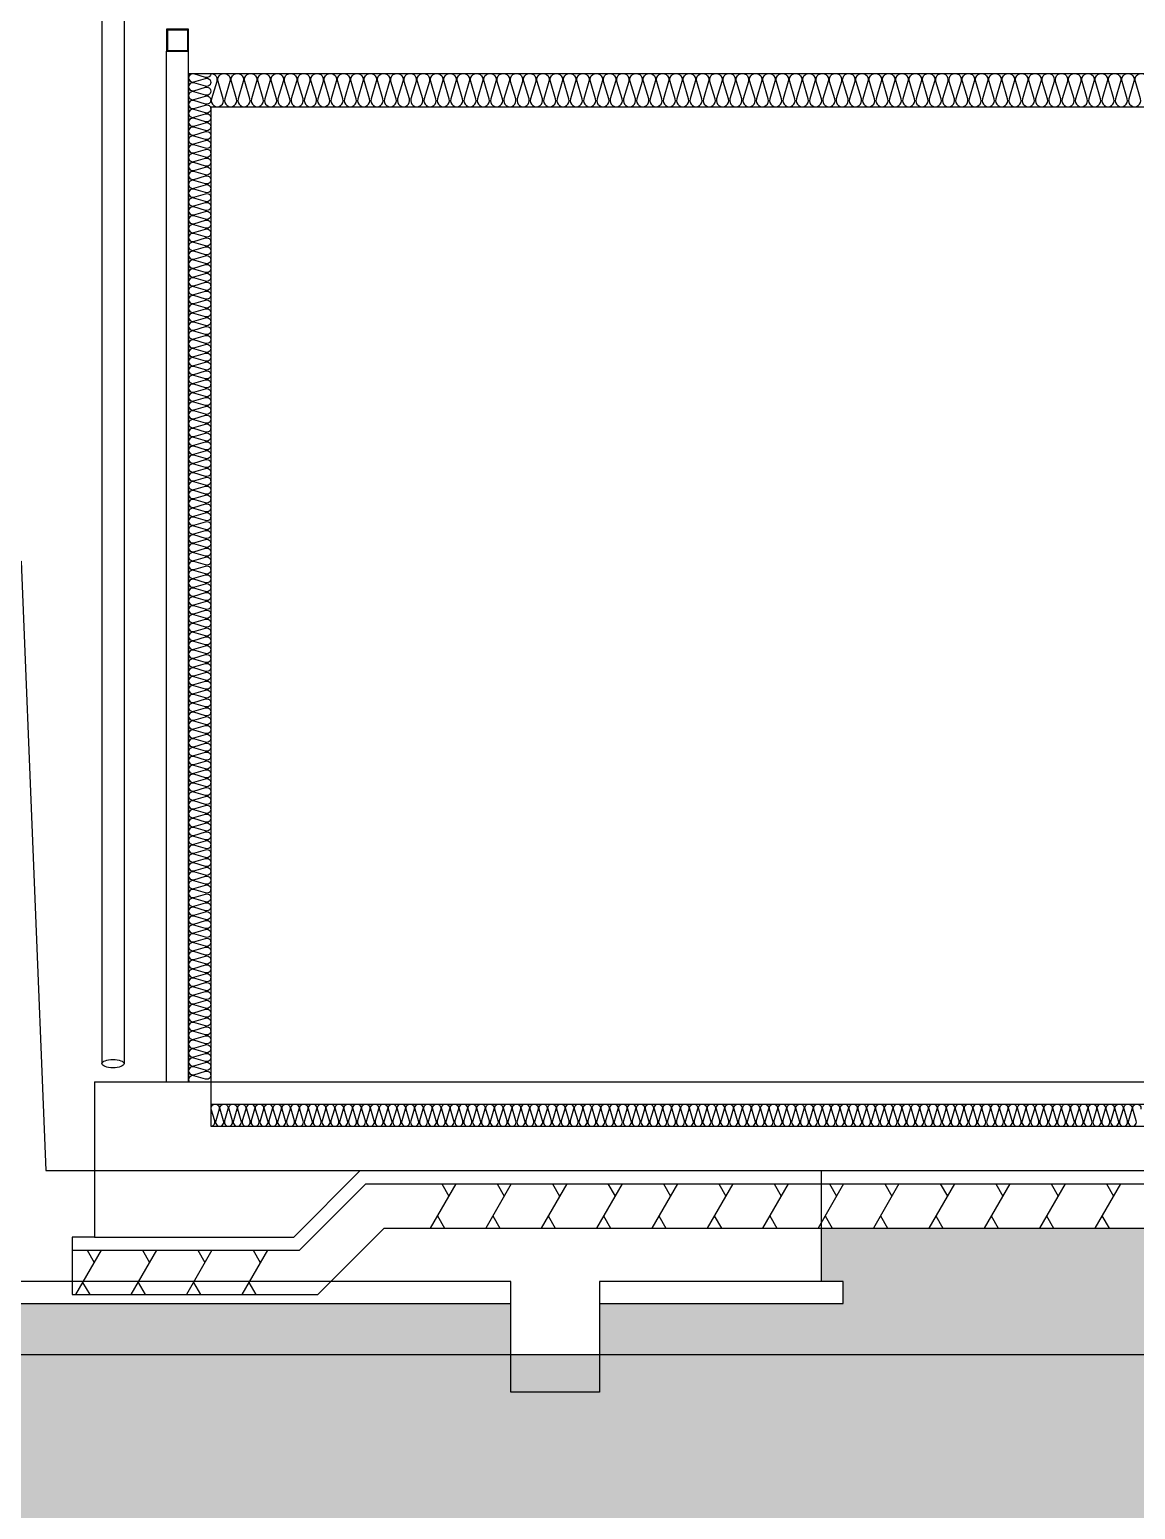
# Model space of a CAD drawing. Header units: millimetres. Extents: x 922366 to 1647943, y -534868 to 518781.
# Drawn here: x 1166598 to 1171590, y 429413 to 436090 of the extents above; entities that cross this region are included whole.
import ezdxf
from ezdxf.xclip import XClip

# ---------------------------------------------------------------- set-up
doc = ezdxf.new("R2010")
doc.units = ezdxf.units.MM
doc.header["$XCLIPFRAME"] = 0
doc.layers.get('Defpoints').update_dxf_attribs({"color": 137})
for name, color, linetype in [('XR-SECTION$0$COL', 2, 'Continuous'), ('XR-SECTION$0$CON', 2, 'Continuous'), ('XR-SECTION$0$ELE-5', 5, 'Continuous'), ('XR-SECTION$0$ELE-6', 6, 'Continuous'), ('XR-SECTION$0$HAT', 8, 'Continuous'), ('XR-SECTION$0$Insul', 252, 'Continuous'), ('XR-SECTION$0$S-253', 253, 'Continuous'), ('XR-SECTION$0$S-CON', 2, 'Continuous')]:
    doc.layers.add(name, color=color, linetype=linetype)

# ---------------------------------------------------------------- blocks, each defined once
blk = doc.blocks.new('XR-SECTION$0$A$C85fcd4da')
at = {"layer": 'XR-SECTION$0$S-CON', "color": 252}
for p, q in [((3710, 3750), (3600, 1000)), ((4010, 3750), (3710, 3750)), ((4100, 1000), (4010, 3750)), ((3600, 1000), (100, 1000)), ((100, 1000), (100, 500)), ((4100, 500), (4100, 1000)), ((0, 400), (0, 500)), ((0, 500), (100, 500)), ((100, 500), (1100, 500)), ((1100, 500), (1100, 0)), ((1500, 0), (1500, 500)), ((1500, 500), (4100, 500)), ((4100, 500), (4200, 500)), ((4200, 500), (4200, 400)), ((1100, 400), (0, 400)), ((4200, 400), (1500, 400)), ((1100, 0), (1500, 0))]:
    blk.add_line(p, q, dxfattribs=at)
blk = doc.blocks.new('XR-SECTION$0$22동-1')
at = {"layer": 'XR-SECTION$0$COL', "color": 252}
for p, q in [((-8450, 0), (-7925, 0)), ((-8450, 0), (-8450, -400)), ((-7925, 0), (-7925, -200)), ((-7925, -200), (-525, -200)), ((-8450, -400), (-8450, -700)), ((-7250, -400), (-7550, -700)), ((-7250, -400), (-1200, -400)), ((-8450, -700), (-7550, -700))]:
    blk.add_line(p, q, dxfattribs=at)
at = {"layer": 'XR-SECTION$0$ELE-5', "color": 252}
for p, q in [((-7925, 0), (-525, 0)), ((-7225.1, -460), (-7525.1, -760)), ((-7225.1, -460), (-1228.1, -460)), ((-6818.5, -460), (-6934, -660)), ((-6882, -460), (-6850.2, -515)), ((-6568.5, -460), (-6684, -660)), ((-6632, -460), (-6600.2, -515)), ((-6318.5, -460), (-6434, -660)), ((-6382, -460), (-6350.2, -515)), ((-6068.5, -460), (-6184, -660)), ((-6132, -460), (-6100.2, -515)), ((-5818.5, -460), (-5934, -660)), ((-5882, -460), (-5850.2, -515)), ((-5568.5, -460), (-5684, -660)), ((-5632, -460), (-5600.2, -515)), ((-5318.5, -460), (-5434, -660)), ((-5382, -460), (-5350.2, -515)), ((-5068.5, -460), (-5184, -660)), ((-5132, -460), (-5100.2, -515)), ((-4818.5, -460), (-4934, -660)), ((-4882, -460), (-4850.2, -515)), ((-4568.5, -460), (-4684, -660)), ((-4632, -460), (-4600.2, -515)), ((-4318.5, -460), (-4434, -660)), ((-4382, -460), (-4350.2, -515)), ((-4068.5, -460), (-4184, -660)), ((-4132, -460), (-4100.2, -515)), ((-3818.5, -460), (-3934, -660)), ((-3882, -460), (-3850.2, -515)), ((-7142.3, -660), (-7442.3, -960)), ((-7142.3, -660), (-1321.8, -660)), ((-6902.2, -605), (-6870.4, -660)), ((-6652.2, -605), (-6620.4, -660)), ((-6402.2, -605), (-6370.4, -660)), ((-6152.2, -605), (-6120.4, -660)), ((-5902.2, -605), (-5870.4, -660)), ((-5652.2, -605), (-5620.4, -660)), ((-5402.2, -605), (-5370.4, -660)), ((-5152.2, -605), (-5120.4, -660)), ((-4902.2, -605), (-4870.4, -660)), ((-4652.2, -605), (-4620.4, -660)), ((-4402.2, -605), (-4370.4, -660)), ((-4152.2, -605), (-4120.4, -660)), ((-3902.2, -605), (-3870.4, -660)), ((-8550, -700), (-8550, -960)), ((-8450, -700), (-8550, -700)), ((-8550, -760), (-7525.1, -760)), ((-8419.7, -760), (-8535.2, -960)), ((-8483.2, -760), (-8451.5, -815)), ((-8169.7, -760), (-8285.2, -960)), ((-8233.2, -760), (-8201.5, -815)), ((-7919.7, -760), (-8035.2, -960)), ((-7983.2, -760), (-7951.5, -815)), ((-7669.7, -760), (-7785.2, -960)), ((-7733.2, -760), (-7701.5, -815)), ((-8503.4, -905), (-8471.7, -960)), ((-8253.4, -905), (-8221.7, -960)), ((-8003.4, -905), (-7971.7, -960)), ((-7753.4, -905), (-7721.7, -960)), ((-8550, -960), (-7442.3, -960))]:
    blk.add_line(p, q, dxfattribs=at)
at = {"layer": 'XR-SECTION$0$ELE-5', "color": 252, "flags": 128}
blk.add_lwpolyline([(-8121, 4654), (-8029, 4654), (-8029, 4746), (-8121, 4746)], close=True, dxfattribs=at)
at = {"layer": 'XR-SECTION$0$ELE-6', "color": 252}
for p, q in [((-8125, 0), (-8125, 4650)), ((-8025, 0), (-8025, 4650)), ((-8025, 4550), (-425, 4550)), ((-8025, 4550), (-8025, 0)), ((-7925, 4400), (-525, 4400)), ((-7925, 4400), (-7925, 0)), ((-7925, -100), (-525, -100))]:
    blk.add_line(p, q, dxfattribs=at)
at = {"layer": 'XR-SECTION$0$ELE-6', "color": 252, "flags": 128}
blk.add_lwpolyline([(-8125, 4650), (-8025, 4650), (-8025, 4750), (-8125, 4750)], close=True, dxfattribs=at)
at = {"layer": 'XR-SECTION$0$HAT', "color": 252}
for p, q in [((-8416.5, 4852.3), (-8416.5, 82.4)), ((-8316.5, 4852.3), (-8316.5, 82.4))]:
    blk.add_line(p, q, dxfattribs=at)
blk.add_ellipse((-8366.5, 82.4), major_axis=(50, 0), ratio=0.373538, dxfattribs=at)
at = {"layer": 'XR-SECTION$0$Insul', "color": 252}
for points in [[(-7925, 4550, -0.500912), (-7948.7, 4532.3), (-8001.3, 4547.7, 1.337394), (-8001.3, 4512.3), (-7948.7, 4527.7, -1.337394), (-7948.7, 4492.3), (-8001.3, 4507.7, 1.337394), (-8001.3, 4472.3), (-7948.7, 4487.7, -1.337394), (-7948.7, 4452.3), (-8001.3, 4467.7, 1.337394), (-8001.3, 4432.3), (-7948.7, 4447.7, -1.337394), (-7948.7, 4412.3), (-8001.3, 4427.7, 1.337394), (-8001.3, 4392.3), (-7948.7, 4407.7, -1.337394), (-7948.7, 4372.3), (-8001.3, 4387.7, 1.337394), (-8001.3, 4352.3), (-7948.7, 4367.7, -1.337394), (-7948.7, 4332.3), (-8001.3, 4347.7, 1.337394), (-8001.3, 4312.3), (-7948.7, 4327.7, -1.337394), (-7948.7, 4292.3), (-8001.3, 4307.7, 1.337394), (-8001.3, 4272.3), (-7948.7, 4287.7, -1.337394), (-7948.7, 4252.3), (-8001.3, 4267.7, 1.337394), (-8001.3, 4232.3), (-7948.7, 4247.7, -1.337394), (-7948.7, 4212.3), (-8001.3, 4227.7, 1.337394), (-8001.3, 4192.3), (-7948.7, 4207.7, -1.337394), (-7948.7, 4172.3), (-8001.3, 4187.7, 1.337394), (-8001.3, 4152.3), (-7948.7, 4167.7, -1.337394), (-7948.7, 4132.3), (-8001.3, 4147.7, 1.337394), (-8001.3, 4112.3), (-7948.7, 4127.7, -1.337394), (-7948.7, 4092.3), (-8001.3, 4107.7, 1.337394), (-8001.3, 4072.3), (-7948.7, 4087.7, -1.337394), (-7948.7, 4052.3), (-8001.3, 4067.7, 1.337394), (-8001.3, 4032.3), (-7948.7, 4047.7, -1.337394), (-7948.7, 4012.3), (-8001.3, 4027.7, 1.337394), (-8001.3, 3992.3), (-7948.7, 4007.7, -1.337394), (-7948.7, 3972.3), (-8001.3, 3987.7, 1.337394), (-8001.3, 3952.3), (-7948.7, 3967.7, -1.337394), (-7948.7, 3932.3), (-8001.3, 3947.7, 1.337394), (-8001.3, 3912.3), (-7948.7, 3927.7, -1.337394), (-7948.7, 3892.3), (-8001.3, 3907.7, 1.337394), (-8001.3, 3872.3), (-7948.7, 3887.7, -1.337394), (-7948.7, 3852.3), (-8001.3, 3867.7, 1.337394), (-8001.3, 3832.3), (-7948.7, 3847.7, -1.337394), (-7948.7, 3812.3), (-8001.3, 3827.7, 1.337394), (-8001.3, 3792.3), (-7948.7, 3807.7, -1.337394), (-7948.7, 3772.3), (-8001.3, 3787.7, 1.337394), (-8001.3, 3752.3), (-7948.7, 3767.7, -1.337394), (-7948.7, 3732.3), (-8001.3, 3747.7, 1.337394), (-8001.3, 3712.3), (-7948.7, 3727.7, -1.337394), (-7948.7, 3692.3), (-8001.3, 3707.7, 1.337394), (-8001.3, 3672.3), (-7948.7, 3687.7, -1.337394), (-7948.7, 3652.3), (-8001.3, 3667.7, 1.337394), (-8001.3, 3632.3), (-7948.7, 3647.7, -1.337394), (-7948.7, 3612.3), (-8001.3, 3627.7, 1.337394), (-8001.3, 3592.3), (-7948.7, 3607.7, -1.337394), (-7948.7, 3572.3), (-8001.3, 3587.7, 1.337394), (-8001.3, 3552.3), (-7948.7, 3567.7, -1.337394), (-7948.7, 3532.3), (-8001.3, 3547.7, 1.337394), (-8001.3, 3512.3), (-7948.7, 3527.7, -1.337394), (-7948.7, 3492.3), (-8001.3, 3507.7, 1.337394), (-8001.3, 3472.3), (-7948.7, 3487.7, -1.337394), (-7948.7, 3452.3), (-8001.3, 3467.7, 1.337394), (-8001.3, 3432.3), (-7948.7, 3447.7, -1.337394), (-7948.7, 3412.3), (-8001.3, 3427.7, 1.337394), (-8001.3, 3392.3), (-7948.7, 3407.7, -1.337394), (-7948.7, 3372.3), (-8001.3, 3387.7, 1.337394), (-8001.3, 3352.3), (-7948.7, 3367.7, -1.337394), (-7948.7, 3332.3), (-8001.3, 3347.7, 1.337394), (-8001.3, 3312.3), (-7948.7, 3327.7, -1.337394), (-7948.7, 3292.3), (-8001.3, 3307.7, 1.337394), (-8001.3, 3272.3), (-7948.7, 3287.7, -1.337394), (-7948.7, 3252.3), (-8001.3, 3267.7, 1.337394), (-8001.3, 3232.3), (-7948.7, 3247.7, -1.337394), (-7948.7, 3212.3), (-8001.3, 3227.7, 1.337394), (-8001.3, 3192.3), (-7948.7, 3207.7, -1.337394), (-7948.7, 3172.3), (-8001.3, 3187.7, 1.337394), (-8001.3, 3152.3), (-7948.7, 3167.7, -1.337394), (-7948.7, 3132.3), (-8001.3, 3147.7, 1.337394), (-8001.3, 3112.3), (-7948.7, 3127.7, -1.337394), (-7948.7, 3092.3), (-8001.3, 3107.7, 1.337394), (-8001.3, 3072.3), (-7948.7, 3087.7, -1.337394), (-7948.7, 3052.3), (-8001.3, 3067.7, 1.337394), (-8001.3, 3032.3), (-7948.7, 3047.7, -1.337394), (-7948.7, 3012.3), (-8001.3, 3027.7, 1.337394), (-8001.3, 2992.3), (-7948.7, 3007.7, -1.337394), (-7948.7, 2972.3), (-8001.3, 2987.7, 1.337394), (-8001.3, 2952.3), (-7948.7, 2967.7, -1.337394), (-7948.7, 2932.3), (-8001.3, 2947.7, 1.337394), (-8001.3, 2912.3), (-7948.7, 2927.7, -1.337394), (-7948.7, 2892.3), (-8001.3, 2907.7, 1.337394), (-8001.3, 2872.3), (-7948.7, 2887.7, -1.337394), (-7948.7, 2852.3), (-8001.3, 2867.7, 1.337394), (-8001.3, 2832.3), (-7948.7, 2847.7, -1.337394), (-7948.7, 2812.3), (-8001.3, 2827.7, 1.337394), (-8001.3, 2792.3), (-7948.7, 2807.7, -1.337394), (-7948.7, 2772.3), (-8001.3, 2787.7, 1.337394), (-8001.3, 2752.3), (-7948.7, 2767.7, -1.337394), (-7948.7, 2732.3), (-8001.3, 2747.7, 1.337394), (-8001.3, 2712.3), (-7948.7, 2727.7, -1.337394), (-7948.7, 2692.3), (-8001.3, 2707.7, 1.337394), (-8001.3, 2672.3), (-7948.7, 2687.7, -1.337394), (-7948.7, 2652.3), (-8001.3, 2667.7, 1.337394), (-8001.3, 2632.3), (-7948.7, 2647.7, -1.337394), (-7948.7, 2612.3), (-8001.3, 2627.7, 1.337394), (-8001.3, 2592.3), (-7948.7, 2607.7, -1.337394), (-7948.7, 2572.3), (-8001.3, 2587.7, 1.337394), (-8001.3, 2552.3), (-7948.7, 2567.7, -1.337394), (-7948.7, 2532.3), (-8001.3, 2547.7, 1.337394), (-8001.3, 2512.3), (-7948.7, 2527.7, -1.337394), (-7948.7, 2492.3), (-8001.3, 2507.7, 1.337394), (-8001.3, 2472.3), (-7948.7, 2487.7, -1.337394), (-7948.7, 2452.3), (-8001.3, 2467.7, 1.337394), (-8001.3, 2432.3), (-7948.7, 2447.7, -1.337394), (-7948.7, 2412.3), (-8001.3, 2427.7, 1.337394), (-8001.3, 2392.3), (-7948.7, 2407.7, -1.337394), (-7948.7, 2372.3), (-8001.3, 2387.7, 1.337394), (-8001.3, 2352.3), (-7948.7, 2367.7, -1.337394), (-7948.7, 2332.3), (-8001.3, 2347.7, 1.337394), (-8001.3, 2312.3), (-7948.7, 2327.7, -1.337394), (-7948.7, 2292.3), (-8001.3, 2307.7, 1.337394), (-8001.3, 2272.3), (-7948.7, 2287.7, -1.337394), (-7948.7, 2252.3), (-8001.3, 2267.7, 1.337394), (-8001.3, 2232.3), (-7948.7, 2247.7, -1.337394), (-7948.7, 2212.3), (-8001.3, 2227.7, 1.337394), (-8001.3, 2192.3), (-7948.7, 2207.7, -1.337394), (-7948.7, 2172.3), (-8001.3, 2187.7, 1.337394), (-8001.3, 2152.3), (-7948.7, 2167.7, -1.337394), (-7948.7, 2132.3), (-8001.3, 2147.7, 1.337394), (-8001.3, 2112.3), (-7948.7, 2127.7, -1.337394), (-7948.7, 2092.3), (-8001.3, 2107.7, 1.337394), (-8001.3, 2072.3), (-7948.7, 2087.7, -1.337394), (-7948.7, 2052.3), (-8001.3, 2067.7, 1.337394), (-8001.3, 2032.3), (-7948.7, 2047.7, -1.337394), (-7948.7, 2012.3), (-8001.3, 2027.7, 1.337394), (-8001.3, 1992.3), (-7948.7, 2007.7, -1.337394), (-7948.7, 1972.3), (-8001.3, 1987.7, 1.337394), (-8001.3, 1952.3), (-7948.7, 1967.7, -1.337394), (-7948.7, 1932.3), (-8001.3, 1947.7, 1.337394), (-8001.3, 1912.3), (-7948.7, 1927.7, -1.337394), (-7948.7, 1892.3), (-8001.3, 1907.7, 1.337394), (-8001.3, 1872.3), (-7948.7, 1887.7, -1.337394), (-7948.7, 1852.3), (-8001.3, 1867.7, 1.337394), (-8001.3, 1832.3), (-7948.7, 1847.7, -1.337394), (-7948.7, 1812.3), (-8001.3, 1827.7, 1.337394), (-8001.3, 1792.3), (-7948.7, 1807.7, -1.337394), (-7948.7, 1772.3), (-8001.3, 1787.7, 1.337394), (-8001.3, 1752.3), (-7948.7, 1767.7, -1.337394), (-7948.7, 1732.3), (-8001.3, 1747.7, 1.337394), (-8001.3, 1712.3), (-7948.7, 1727.7, -1.337394), (-7948.7, 1692.3), (-8001.3, 1707.7, 1.337394), (-8001.3, 1672.3), (-7948.7, 1687.7, -1.337394), (-7948.7, 1652.3), (-8001.3, 1667.7, 1.337394), (-8001.3, 1632.3), (-7948.7, 1647.7, -1.337394), (-7948.7, 1612.3), (-8001.3, 1627.7, 1.337394), (-8001.3, 1592.3), (-7948.7, 1607.7, -1.337394), (-7948.7, 1572.3), (-8001.3, 1587.7, 1.337394), (-8001.3, 1552.3), (-7948.7, 1567.7, -1.337394), (-7948.7, 1532.3), (-8001.3, 1547.7, 1.337394), (-8001.3, 1512.3), (-7948.7, 1527.7, -1.337394), (-7948.7, 1492.3), (-8001.3, 1507.7, 1.337394), (-8001.3, 1472.3), (-7948.7, 1487.7, -1.337394), (-7948.7, 1452.3), (-8001.3, 1467.7, 1.337394), (-8001.3, 1432.3), (-7948.7, 1447.7, -1.337394), (-7948.7, 1412.3), (-8001.3, 1427.7, 1.337394), (-8001.3, 1392.3), (-7948.7, 1407.7, -1.337394), (-7948.7, 1372.3), (-8001.3, 1387.7, 1.337394), (-8001.3, 1352.3), (-7948.7, 1367.7, -1.337394), (-7948.7, 1332.3), (-8001.3, 1347.7, 1.337394), (-8001.3, 1312.3), (-7948.7, 1327.7, -1.337394), (-7948.7, 1292.3), (-8001.3, 1307.7, 1.337394), (-8001.3, 1272.3), (-7948.7, 1287.7, -1.337394), (-7948.7, 1252.3), (-8001.3, 1267.7, 1.337394), (-8001.3, 1232.3), (-7948.7, 1247.7, -1.337394), (-7948.7, 1212.3), (-8001.3, 1227.7, 1.337394), (-8001.3, 1192.3), (-7948.7, 1207.7, -1.337394), (-7948.7, 1172.3), (-8001.3, 1187.7, 1.337394), (-8001.3, 1152.3), (-7948.7, 1167.7, -1.337394), (-7948.7, 1132.3), (-8001.3, 1147.7, 1.337394), (-8001.3, 1112.3), (-7948.7, 1127.7, -1.337394), (-7948.7, 1092.3), (-8001.3, 1107.7, 1.337394), (-8001.3, 1072.3), (-7948.7, 1087.7, -1.337394), (-7948.7, 1052.3), (-8001.3, 1067.7, 1.337394), (-8001.3, 1032.3), (-7948.7, 1047.7, -1.337394), (-7948.7, 1012.3), (-8001.3, 1027.7, 1.337394), (-8001.3, 992.3), (-7948.7, 1007.7, -1.337394), (-7948.7, 972.3), (-8001.3, 987.7, 1.337394), (-8001.3, 952.3), (-7948.7, 967.7, -1.337394), (-7948.7, 932.3), (-8001.3, 947.7, 1.337394), (-8001.3, 912.3), (-7948.7, 927.7, -1.337394), (-7948.7, 892.3), (-8001.3, 907.7, 1.337394), (-8001.3, 872.3), (-7948.7, 887.7, -1.337394), (-7948.7, 852.3), (-8001.3, 867.7, 1.337394), (-8001.3, 832.3), (-7948.7, 847.7, -1.337394), (-7948.7, 812.3), (-8001.3, 827.7, 1.337394), (-8001.3, 792.3), (-7948.7, 807.7, -1.337394), (-7948.7, 772.3), (-8001.3, 787.7, 1.337394), (-8001.3, 752.3), (-7948.7, 767.7, -1.337394), (-7948.7, 732.3), (-8001.3, 747.7, 1.337394), (-8001.3, 712.3), (-7948.7, 727.7, -1.337394), (-7948.7, 692.3), (-8001.3, 707.7, 1.337394), (-8001.3, 672.3), (-7948.7, 687.7, -1.337394), (-7948.7, 652.3), (-8001.3, 667.7, 1.337394), (-8001.3, 632.3), (-7948.7, 647.7, -1.337394), (-7948.7, 612.3), (-8001.3, 627.7, 1.337394), (-8001.3, 592.3), (-7948.7, 607.7, -1.337394), (-7948.7, 572.3), (-8001.3, 587.7, 1.337394), (-8001.3, 552.3), (-7948.7, 567.7, -1.337394), (-7948.7, 532.3), (-8001.3, 547.7, 1.337394), (-8001.3, 512.3), (-7948.7, 527.7, -1.337394), (-7948.7, 492.3), (-8001.3, 507.7, 1.337394), (-8001.3, 472.3), (-7948.7, 487.7, -1.337394), (-7948.7, 452.3), (-8001.3, 467.7, 1.337394), (-8001.3, 432.3), (-7948.7, 447.7, -1.337394), (-7948.7, 412.3), (-8001.3, 427.7, 1.337394), (-8001.3, 392.3), (-7948.7, 407.7, -1.337394), (-7948.7, 372.3), (-8001.3, 387.7, 1.337394), (-8001.3, 352.3), (-7948.7, 367.7, -1.337394), (-7948.7, 332.3), (-8001.3, 347.7, 1.337394), (-8001.3, 312.3), (-7948.7, 327.7, -1.337394), (-7948.7, 292.3), (-8001.3, 307.7, 1.337394), (-8001.3, 272.3), (-7948.7, 287.7, -1.337394), (-7948.7, 252.3), (-8001.3, 267.7, 1.337394), (-8001.3, 232.3), (-7948.7, 247.7, -1.337394), (-7948.7, 212.3), (-8001.3, 227.7, 1.337394), (-8001.3, 192.3), (-7948.7, 207.7, -1.337394), (-7948.7, 172.3), (-8001.3, 187.7, 1.337394), (-8001.3, 152.3), (-7948.7, 167.7, -1.337394), (-7948.7, 132.3), (-8001.3, 147.7, 1.337394), (-8001.3, 112.3), (-7948.7, 127.7, -1.337394), (-7948.7, 92.3), (-8001.3, 107.7, 1.337394), (-8001.3, 72.3), (-7948.7, 87.7, -1.337394), (-7948.7, 52.3), (-8001.3, 67.7, 1.337394), (-8001.3, 32.3), (-7948.7, 47.7, -1.337394), (-7948.7, 12.3), (-8001.3, 27.7, 0.694681), (-8022.1, 0, 0.694681)], [(-7925, 4550, -0.500912), (-7898.4, 4514.4), (-7921.6, 4435.6, 1.337394), (-7868.4, 4435.6), (-7891.6, 4514.4, -1.337394), (-7838.4, 4514.4), (-7861.6, 4435.6, 1.337394), (-7808.4, 4435.6), (-7831.6, 4514.4, -1.337394), (-7778.4, 4514.4), (-7801.6, 4435.6, 1.337394), (-7748.4, 4435.6), (-7771.6, 4514.4, -1.337394), (-7718.4, 4514.4), (-7741.6, 4435.6, 1.337394), (-7688.4, 4435.6), (-7711.6, 4514.4, -1.337394), (-7658.4, 4514.4), (-7681.6, 4435.6, 1.337394), (-7628.4, 4435.6), (-7651.6, 4514.4, -1.337394), (-7598.4, 4514.4), (-7621.6, 4435.6, 1.337394), (-7568.4, 4435.6), (-7591.6, 4514.4, -1.337394), (-7538.4, 4514.4), (-7561.6, 4435.6, 1.337394), (-7508.4, 4435.6), (-7531.6, 4514.4, -1.337394), (-7478.4, 4514.4), (-7501.6, 4435.6, 1.337394), (-7448.4, 4435.6), (-7471.6, 4514.4, -1.337394), (-7418.4, 4514.4), (-7441.6, 4435.6, 1.337394), (-7388.4, 4435.6), (-7411.6, 4514.4, -1.337394), (-7358.4, 4514.4), (-7381.6, 4435.6, 1.337394), (-7328.4, 4435.6), (-7351.6, 4514.4, -1.337394), (-7298.4, 4514.4), (-7321.6, 4435.6, 1.337394), (-7268.4, 4435.6), (-7291.6, 4514.4, -1.337394), (-7238.4, 4514.4), (-7261.6, 4435.6, 1.337394), (-7208.4, 4435.6), (-7231.6, 4514.4, -1.337394), (-7178.4, 4514.4), (-7201.6, 4435.6, 1.337394), (-7148.4, 4435.6), (-7171.6, 4514.4, -1.337394), (-7118.4, 4514.4), (-7141.6, 4435.6, 1.337394), (-7088.4, 4435.6), (-7111.6, 4514.4, -1.337394), (-7058.4, 4514.4), (-7081.6, 4435.6, 1.337394), (-7028.4, 4435.6), (-7051.6, 4514.4, -1.337394), (-6998.4, 4514.4), (-7021.6, 4435.6, 1.337394), (-6968.4, 4435.6), (-6991.6, 4514.4, -1.337394), (-6938.4, 4514.4), (-6961.6, 4435.6, 1.337394), (-6908.4, 4435.6), (-6931.6, 4514.4, -1.337394), (-6878.4, 4514.4), (-6901.6, 4435.6, 1.337394), (-6848.4, 4435.6), (-6871.6, 4514.4, -1.337394), (-6818.4, 4514.4), (-6841.6, 4435.6, 1.337394), (-6788.4, 4435.6), (-6811.6, 4514.4, -1.337394), (-6758.4, 4514.4), (-6781.6, 4435.6, 1.337394), (-6728.4, 4435.6), (-6751.6, 4514.4, -1.337394), (-6698.4, 4514.4), (-6721.6, 4435.6, 1.337394), (-6668.4, 4435.6), (-6691.6, 4514.4, -1.337394), (-6638.4, 4514.4), (-6661.6, 4435.6, 1.337394), (-6608.4, 4435.6), (-6631.6, 4514.4, -1.337394), (-6578.4, 4514.4), (-6601.6, 4435.6, 1.337394), (-6548.4, 4435.6), (-6571.6, 4514.4, -1.337394), (-6518.4, 4514.4), (-6541.6, 4435.6, 1.337394), (-6488.4, 4435.6), (-6511.6, 4514.4, -1.337394), (-6458.4, 4514.4), (-6481.6, 4435.6, 1.337394), (-6428.4, 4435.6), (-6451.6, 4514.4, -1.337394), (-6398.4, 4514.4), (-6421.6, 4435.6, 1.337394), (-6368.4, 4435.6), (-6391.6, 4514.4, -1.337394), (-6338.4, 4514.4), (-6361.6, 4435.6, 1.337394), (-6308.4, 4435.6), (-6331.6, 4514.4, -1.337394), (-6278.4, 4514.4), (-6301.6, 4435.6, 1.337394), (-6248.4, 4435.6), (-6271.6, 4514.4, -1.337394), (-6218.4, 4514.4), (-6241.6, 4435.6, 1.337394), (-6188.4, 4435.6), (-6211.6, 4514.4, -1.337394), (-6158.4, 4514.4), (-6181.6, 4435.6, 1.337394), (-6128.4, 4435.6), (-6151.6, 4514.4, -1.337394), (-6098.4, 4514.4), (-6121.6, 4435.6, 1.337394), (-6068.4, 4435.6), (-6091.6, 4514.4, -1.337394), (-6038.4, 4514.4), (-6061.6, 4435.6, 1.337394), (-6008.4, 4435.6), (-6031.6, 4514.4, -1.337394), (-5978.4, 4514.4), (-6001.6, 4435.6, 1.337394), (-5948.4, 4435.6), (-5971.6, 4514.4, -1.337394), (-5918.4, 4514.4), (-5941.6, 4435.6, 1.337394), (-5888.4, 4435.6), (-5911.6, 4514.4, -1.337394), (-5858.4, 4514.4), (-5881.6, 4435.6, 1.337394), (-5828.4, 4435.6), (-5851.6, 4514.4, -1.337394), (-5798.4, 4514.4), (-5821.6, 4435.6, 1.337394), (-5768.4, 4435.6), (-5791.6, 4514.4, -1.337394), (-5738.4, 4514.4), (-5761.6, 4435.6, 1.337394), (-5708.4, 4435.6), (-5731.6, 4514.4, -1.337394), (-5678.4, 4514.4), (-5701.6, 4435.6, 1.337394), (-5648.4, 4435.6), (-5671.6, 4514.4, -1.337394), (-5618.4, 4514.4), (-5641.6, 4435.6, 1.337394), (-5588.4, 4435.6), (-5611.6, 4514.4, -1.337394), (-5558.4, 4514.4), (-5581.6, 4435.6, 1.337394), (-5528.4, 4435.6), (-5551.6, 4514.4, -1.337394), (-5498.4, 4514.4), (-5521.6, 4435.6, 1.337394), (-5468.4, 4435.6), (-5491.6, 4514.4, -1.337394), (-5438.4, 4514.4), (-5461.6, 4435.6, 1.337394), (-5408.4, 4435.6), (-5431.6, 4514.4, -1.337394), (-5378.4, 4514.4), (-5401.6, 4435.6, 1.337394), (-5348.4, 4435.6), (-5371.6, 4514.4, -1.337394), (-5318.4, 4514.4), (-5341.6, 4435.6, 1.337394), (-5288.4, 4435.6), (-5311.6, 4514.4, -1.337394), (-5258.4, 4514.4), (-5281.6, 4435.6, 1.337394), (-5228.4, 4435.6), (-5251.6, 4514.4, -1.337394), (-5198.4, 4514.4), (-5221.6, 4435.6, 1.337394), (-5168.4, 4435.6), (-5191.6, 4514.4, -1.337394), (-5138.4, 4514.4), (-5161.6, 4435.6, 1.337394), (-5108.4, 4435.6), (-5131.6, 4514.4, -1.337394), (-5078.4, 4514.4), (-5101.6, 4435.6, 1.337394), (-5048.4, 4435.6), (-5071.6, 4514.4, -1.337394), (-5018.4, 4514.4), (-5041.6, 4435.6, 1.337394), (-4988.4, 4435.6), (-5011.6, 4514.4, -1.337394), (-4958.4, 4514.4), (-4981.6, 4435.6, 1.337394), (-4928.4, 4435.6), (-4951.6, 4514.4, -1.337394), (-4898.4, 4514.4), (-4921.6, 4435.6, 1.337394), (-4868.4, 4435.6), (-4891.6, 4514.4, -1.337394), (-4838.4, 4514.4), (-4861.6, 4435.6, 1.337394), (-4808.4, 4435.6), (-4831.6, 4514.4, -1.337394), (-4778.4, 4514.4), (-4801.6, 4435.6, 1.337394), (-4748.4, 4435.6), (-4771.6, 4514.4, -1.337394), (-4718.4, 4514.4), (-4741.6, 4435.6, 1.337394), (-4688.4, 4435.6), (-4711.6, 4514.4, -1.337394), (-4658.4, 4514.4), (-4681.6, 4435.6, 1.337394), (-4628.4, 4435.6), (-4651.6, 4514.4, -1.337394), (-4598.4, 4514.4), (-4621.6, 4435.6, 1.337394), (-4568.4, 4435.6), (-4591.6, 4514.4, -1.337394), (-4538.4, 4514.4), (-4561.6, 4435.6, 1.337394), (-4508.4, 4435.6), (-4531.6, 4514.4, -1.337394), (-4478.4, 4514.4), (-4501.6, 4435.6, 1.337394), (-4448.4, 4435.6), (-4471.6, 4514.4, -1.337394), (-4418.4, 4514.4), (-4441.6, 4435.6, 1.337394), (-4388.4, 4435.6), (-4411.6, 4514.4, -1.337394), (-4358.4, 4514.4), (-4381.6, 4435.6, 1.337394), (-4328.4, 4435.6), (-4351.6, 4514.4, -1.337394), (-4298.4, 4514.4), (-4321.6, 4435.6, 1.337394), (-4268.4, 4435.6), (-4291.6, 4514.4, -1.337394), (-4238.4, 4514.4), (-4261.6, 4435.6, 1.337394), (-4208.4, 4435.6), (-4231.6, 4514.4, -1.337394), (-4178.4, 4514.4), (-4201.6, 4435.6, 1.337394), (-4148.4, 4435.6), (-4171.6, 4514.4, -1.337394), (-4118.4, 4514.4), (-4141.6, 4435.6, 1.337394), (-4088.4, 4435.6), (-4111.6, 4514.4, -1.337394), (-4058.4, 4514.4), (-4081.6, 4435.6, 1.337394), (-4028.4, 4435.6), (-4051.6, 4514.4, -1.337394), (-3998.4, 4514.4), (-4021.6, 4435.6, 1.337394), (-3968.4, 4435.6), (-3991.6, 4514.4, -1.337394), (-3938.4, 4514.4), (-3961.6, 4435.6, 1.337394), (-3908.4, 4435.6), (-3931.6, 4514.4, -1.337394), (-3878.4, 4514.4), (-3901.6, 4435.6, 1.337394), (-3848.4, 4435.6), (-3871.6, 4514.4, -1.337394), (-3818.4, 4514.4), (-3841.6, 4435.6, 1.337394), (-3788.4, 4435.6), (-3811.6, 4514.4, -1.337394), (-3758.4, 4514.4), (-3781.6, 4435.6, 1.337394), (-3728.4, 4435.6), (-3751.6, 4514.4, -1.337394), (-3698.4, 4514.4)], [(-7925, -200, 0.500912), (-7907.3, -176.3), (-7922.7, -123.7, -1.337394), (-7887.3, -123.7), (-7902.7, -176.3, 1.337394), (-7867.3, -176.3), (-7882.7, -123.7, -1.337394), (-7847.3, -123.7), (-7862.7, -176.3, 1.337394), (-7827.3, -176.3), (-7842.7, -123.7, -1.337394), (-7807.3, -123.7), (-7822.7, -176.3, 1.337394), (-7787.3, -176.3), (-7802.7, -123.7, -1.337394), (-7767.3, -123.7), (-7782.7, -176.3, 1.337394), (-7747.3, -176.3), (-7762.7, -123.7, -1.337394), (-7727.3, -123.7), (-7742.7, -176.3, 1.337394), (-7707.3, -176.3), (-7722.7, -123.7, -1.337394), (-7687.3, -123.7), (-7702.7, -176.3, 1.337394), (-7667.3, -176.3), (-7682.7, -123.7, -1.337394), (-7647.3, -123.7), (-7662.7, -176.3, 1.337394), (-7627.3, -176.3), (-7642.7, -123.7, -1.337394), (-7607.3, -123.7), (-7622.7, -176.3, 1.337394), (-7587.3, -176.3), (-7602.7, -123.7, -1.337394), (-7567.3, -123.7), (-7582.7, -176.3, 1.337394), (-7547.3, -176.3), (-7562.7, -123.7, -1.337394), (-7527.3, -123.7), (-7542.7, -176.3, 1.337394), (-7507.3, -176.3), (-7522.7, -123.7, -1.337394), (-7487.3, -123.7), (-7502.7, -176.3, 1.337394), (-7467.3, -176.3), (-7482.7, -123.7, -1.337394), (-7447.3, -123.7), (-7462.7, -176.3, 1.337394), (-7427.3, -176.3), (-7442.7, -123.7, -1.337394), (-7407.3, -123.7), (-7422.7, -176.3, 1.337394), (-7387.3, -176.3), (-7402.7, -123.7, -1.337394), (-7367.3, -123.7), (-7382.7, -176.3, 1.337394), (-7347.3, -176.3), (-7362.7, -123.7, -1.337394), (-7327.3, -123.7), (-7342.7, -176.3, 1.337394), (-7307.3, -176.3), (-7322.7, -123.7, -1.337394), (-7287.3, -123.7), (-7302.7, -176.3, 1.337394), (-7267.3, -176.3), (-7282.7, -123.7, -1.337394), (-7247.3, -123.7), (-7262.7, -176.3, 1.337394), (-7227.3, -176.3), (-7242.7, -123.7, -1.337394), (-7207.3, -123.7), (-7222.7, -176.3, 1.337394), (-7187.3, -176.3), (-7202.7, -123.7, -1.337394), (-7167.3, -123.7), (-7182.7, -176.3, 1.337394), (-7147.3, -176.3), (-7162.7, -123.7, -1.337394), (-7127.3, -123.7), (-7142.7, -176.3, 1.337394), (-7107.3, -176.3), (-7122.7, -123.7, -1.337394), (-7087.3, -123.7), (-7102.7, -176.3, 1.337394), (-7067.3, -176.3), (-7082.7, -123.7, -1.337394), (-7047.3, -123.7), (-7062.7, -176.3, 1.337394), (-7027.3, -176.3), (-7042.7, -123.7, -1.337394), (-7007.3, -123.7), (-7022.7, -176.3, 1.337394), (-6987.3, -176.3), (-7002.7, -123.7, -1.337394), (-6967.3, -123.7), (-6982.7, -176.3, 1.337394), (-6947.3, -176.3), (-6962.7, -123.7, -1.337394), (-6927.3, -123.7), (-6942.7, -176.3, 1.337394), (-6907.3, -176.3), (-6922.7, -123.7, -1.337394), (-6887.3, -123.7), (-6902.7, -176.3, 1.337394), (-6867.3, -176.3), (-6882.7, -123.7, -1.337394), (-6847.3, -123.7), (-6862.7, -176.3, 1.337394), (-6827.3, -176.3), (-6842.7, -123.7, -1.337394), (-6807.3, -123.7), (-6822.7, -176.3, 1.337394), (-6787.3, -176.3), (-6802.7, -123.7, -1.337394), (-6767.3, -123.7), (-6782.7, -176.3, 1.337394), (-6747.3, -176.3), (-6762.7, -123.7, -1.337394), (-6727.3, -123.7), (-6742.7, -176.3, 1.337394), (-6707.3, -176.3), (-6722.7, -123.7, -1.337394), (-6687.3, -123.7), (-6702.7, -176.3, 1.337394), (-6667.3, -176.3), (-6682.7, -123.7, -1.337394), (-6647.3, -123.7), (-6662.7, -176.3, 1.337394), (-6627.3, -176.3), (-6642.7, -123.7, -1.337394), (-6607.3, -123.7), (-6622.7, -176.3, 1.337394), (-6587.3, -176.3), (-6602.7, -123.7, -1.337394), (-6567.3, -123.7), (-6582.7, -176.3, 1.337394), (-6547.3, -176.3), (-6562.7, -123.7, -1.337394), (-6527.3, -123.7), (-6542.7, -176.3, 1.337394), (-6507.3, -176.3), (-6522.7, -123.7, -1.337394), (-6487.3, -123.7), (-6502.7, -176.3, 1.337394), (-6467.3, -176.3), (-6482.7, -123.7, -1.337394), (-6447.3, -123.7), (-6462.7, -176.3, 1.337394), (-6427.3, -176.3), (-6442.7, -123.7, -1.337394), (-6407.3, -123.7), (-6422.7, -176.3, 1.337394), (-6387.3, -176.3), (-6402.7, -123.7, -1.337394), (-6367.3, -123.7), (-6382.7, -176.3, 1.337394), (-6347.3, -176.3), (-6362.7, -123.7, -1.337394), (-6327.3, -123.7), (-6342.7, -176.3, 1.337394), (-6307.3, -176.3), (-6322.7, -123.7, -1.337394), (-6287.3, -123.7), (-6302.7, -176.3, 1.337394), (-6267.3, -176.3), (-6282.7, -123.7, -1.337394), (-6247.3, -123.7), (-6262.7, -176.3, 1.337394), (-6227.3, -176.3), (-6242.7, -123.7, -1.337394), (-6207.3, -123.7), (-6222.7, -176.3, 1.337394), (-6187.3, -176.3), (-6202.7, -123.7, -1.337394), (-6167.3, -123.7), (-6182.7, -176.3, 1.337394), (-6147.3, -176.3), (-6162.7, -123.7, -1.337394), (-6127.3, -123.7), (-6142.7, -176.3, 1.337394), (-6107.3, -176.3), (-6122.7, -123.7, -1.337394), (-6087.3, -123.7), (-6102.7, -176.3, 1.337394), (-6067.3, -176.3), (-6082.7, -123.7, -1.337394), (-6047.3, -123.7), (-6062.7, -176.3, 1.337394), (-6027.3, -176.3), (-6042.7, -123.7, -1.337394), (-6007.3, -123.7), (-6022.7, -176.3, 1.337394), (-5987.3, -176.3), (-6002.7, -123.7, -1.337394), (-5967.3, -123.7), (-5982.7, -176.3, 1.337394), (-5947.3, -176.3), (-5962.7, -123.7, -1.337394), (-5927.3, -123.7), (-5942.7, -176.3, 1.337394), (-5907.3, -176.3), (-5922.7, -123.7, -1.337394), (-5887.3, -123.7), (-5902.7, -176.3, 1.337394), (-5867.3, -176.3), (-5882.7, -123.7, -1.337394), (-5847.3, -123.7), (-5862.7, -176.3, 1.337394), (-5827.3, -176.3), (-5842.7, -123.7, -1.337394), (-5807.3, -123.7), (-5822.7, -176.3, 1.337394), (-5787.3, -176.3), (-5802.7, -123.7, -1.337394), (-5767.3, -123.7), (-5782.7, -176.3, 1.337394), (-5747.3, -176.3), (-5762.7, -123.7, -1.337394), (-5727.3, -123.7), (-5742.7, -176.3, 1.337394), (-5707.3, -176.3), (-5722.7, -123.7, -1.337394), (-5687.3, -123.7), (-5702.7, -176.3, 1.337394), (-5667.3, -176.3), (-5682.7, -123.7, -1.337394), (-5647.3, -123.7), (-5662.7, -176.3, 1.337394), (-5627.3, -176.3), (-5642.7, -123.7, -1.337394), (-5607.3, -123.7), (-5622.7, -176.3, 1.337394), (-5587.3, -176.3), (-5602.7, -123.7, -1.337394), (-5567.3, -123.7), (-5582.7, -176.3, 1.337394), (-5547.3, -176.3), (-5562.7, -123.7, -1.337394), (-5527.3, -123.7), (-5542.7, -176.3, 1.337394), (-5507.3, -176.3), (-5522.7, -123.7, -1.337394), (-5487.3, -123.7), (-5502.7, -176.3, 1.337394), (-5467.3, -176.3), (-5482.7, -123.7, -1.337394), (-5447.3, -123.7), (-5462.7, -176.3, 1.337394), (-5427.3, -176.3), (-5442.7, -123.7, -1.337394), (-5407.3, -123.7), (-5422.7, -176.3, 1.337394), (-5387.3, -176.3), (-5402.7, -123.7, -1.337394), (-5367.3, -123.7), (-5382.7, -176.3, 1.337394), (-5347.3, -176.3), (-5362.7, -123.7, -1.337394), (-5327.3, -123.7), (-5342.7, -176.3, 1.337394), (-5307.3, -176.3), (-5322.7, -123.7, -1.337394), (-5287.3, -123.7), (-5302.7, -176.3, 1.337394), (-5267.3, -176.3), (-5282.7, -123.7, -1.337394), (-5247.3, -123.7), (-5262.7, -176.3, 1.337394), (-5227.3, -176.3), (-5242.7, -123.7, -1.337394), (-5207.3, -123.7), (-5222.7, -176.3, 1.337394), (-5187.3, -176.3), (-5202.7, -123.7, -1.337394), (-5167.3, -123.7), (-5182.7, -176.3, 1.337394), (-5147.3, -176.3), (-5162.7, -123.7, -1.337394), (-5127.3, -123.7), (-5142.7, -176.3, 1.337394), (-5107.3, -176.3), (-5122.7, -123.7, -1.337394), (-5087.3, -123.7), (-5102.7, -176.3, 1.337394), (-5067.3, -176.3), (-5082.7, -123.7, -1.337394), (-5047.3, -123.7), (-5062.7, -176.3, 1.337394), (-5027.3, -176.3), (-5042.7, -123.7, -1.337394), (-5007.3, -123.7), (-5022.7, -176.3, 1.337394), (-4987.3, -176.3), (-5002.7, -123.7, -1.337394), (-4967.3, -123.7), (-4982.7, -176.3, 1.337394), (-4947.3, -176.3), (-4962.7, -123.7, -1.337394), (-4927.3, -123.7), (-4942.7, -176.3, 1.337394), (-4907.3, -176.3), (-4922.7, -123.7, -1.337394), (-4887.3, -123.7), (-4902.7, -176.3, 1.337394), (-4867.3, -176.3), (-4882.7, -123.7, -1.337394), (-4847.3, -123.7), (-4862.7, -176.3, 1.337394), (-4827.3, -176.3), (-4842.7, -123.7, -1.337394), (-4807.3, -123.7), (-4822.7, -176.3, 1.337394), (-4787.3, -176.3), (-4802.7, -123.7, -1.337394), (-4767.3, -123.7), (-4782.7, -176.3, 1.337394), (-4747.3, -176.3), (-4762.7, -123.7, -1.337394), (-4727.3, -123.7), (-4742.7, -176.3, 1.337394), (-4707.3, -176.3), (-4722.7, -123.7, -1.337394), (-4687.3, -123.7), (-4702.7, -176.3, 1.337394), (-4667.3, -176.3), (-4682.7, -123.7, -1.337394), (-4647.3, -123.7), (-4662.7, -176.3, 1.337394), (-4627.3, -176.3), (-4642.7, -123.7, -1.337394), (-4607.3, -123.7), (-4622.7, -176.3, 1.337394), (-4587.3, -176.3), (-4602.7, -123.7, -1.337394), (-4567.3, -123.7), (-4582.7, -176.3, 1.337394), (-4547.3, -176.3), (-4562.7, -123.7, -1.337394), (-4527.3, -123.7), (-4542.7, -176.3, 1.337394), (-4507.3, -176.3), (-4522.7, -123.7, -1.337394), (-4487.3, -123.7), (-4502.7, -176.3, 1.337394), (-4467.3, -176.3), (-4482.7, -123.7, -1.337394), (-4447.3, -123.7), (-4462.7, -176.3, 1.337394), (-4427.3, -176.3), (-4442.7, -123.7, -1.337394), (-4407.3, -123.7), (-4422.7, -176.3, 1.337394), (-4387.3, -176.3), (-4402.7, -123.7, -1.337394), (-4367.3, -123.7), (-4382.7, -176.3, 1.337394), (-4347.3, -176.3), (-4362.7, -123.7, -1.337394), (-4327.3, -123.7), (-4342.7, -176.3, 1.337394), (-4307.3, -176.3), (-4322.7, -123.7, -1.337394), (-4287.3, -123.7), (-4302.7, -176.3, 1.337394), (-4267.3, -176.3), (-4282.7, -123.7, -1.337394), (-4247.3, -123.7), (-4262.7, -176.3, 1.337394), (-4227.3, -176.3), (-4242.7, -123.7, -1.337394), (-4207.3, -123.7), (-4222.7, -176.3, 1.337394), (-4187.3, -176.3), (-4202.7, -123.7, -1.337394), (-4167.3, -123.7), (-4182.7, -176.3, 1.337394), (-4147.3, -176.3), (-4162.7, -123.7, -1.337394), (-4127.3, -123.7), (-4142.7, -176.3, 1.337394), (-4107.3, -176.3), (-4122.7, -123.7, -1.337394), (-4087.3, -123.7), (-4102.7, -176.3, 1.337394), (-4067.3, -176.3), (-4082.7, -123.7, -1.337394), (-4047.3, -123.7), (-4062.7, -176.3, 1.337394), (-4027.3, -176.3), (-4042.7, -123.7, -1.337394), (-4007.3, -123.7), (-4022.7, -176.3, 1.337394), (-3987.3, -176.3), (-4002.7, -123.7, -1.337394), (-3967.3, -123.7), (-3982.7, -176.3, 1.337394), (-3947.3, -176.3), (-3962.7, -123.7, -1.337394), (-3927.3, -123.7), (-3942.7, -176.3, 1.337394), (-3907.3, -176.3), (-3922.7, -123.7, -1.337394), (-3887.3, -123.7), (-3902.7, -176.3, 1.337394), (-3867.3, -176.3), (-3882.7, -123.7, -1.337394), (-3847.3, -123.7), (-3862.7, -176.3, 1.337394), (-3827.3, -176.3), (-3842.7, -123.7, -1.337394), (-3807.3, -123.7), (-3822.7, -176.3, 1.337394), (-3787.3, -176.3), (-3802.7, -123.7, -1.337394), (-3767.3, -123.7), (-3782.7, -176.3, 1.337394), (-3747.3, -176.3), (-3762.7, -123.7, -1.337394), (-3727.3, -123.7)]]:
    blk.add_lwpolyline(points, format="xyb", dxfattribs=at)
blk = doc.blocks.new('XR-SECTION')
at = {"layer": 'XR-SECTION$0$S-253'}
h = blk.add_hatch(color=252, dxfattribs=at)
h.dxf.hatch_style = 1
edge = h.paths.add_edge_path()
edge.add_line((239450, 71381.6), (233499.999, 71381.6))
edge.add_line((233499.999, 71381.6), (233499.999, 71581.6))
edge.add_line((233499.999, 71581.6), (233499.999, 71641.6))
edge.add_line((233499.999, 71641.6), (233599.999, 71641.6))
edge.add_line((233599.999, 71641.6), (233599.999, 74031.6))
edge.add_line((233599.999, 74031.6), (224250, 74031.6))
edge.add_line((224250, 74031.6), (224250, 72141.6))
edge.add_line((224250, 72141.6), (224363.75, 72141.6))
edge.add_line((224363.75, 72141.6), (224350, 72114.1))
edge.add_line((224350, 72114.1), (224350, 71971.6))
edge.add_line((224350, 71971.6), (222650, 71971.6))
edge.add_line((222650, 71971.6), (222650, 72031.6))
edge.add_line((222650, 72031.6), (222650, 72141.6))
edge.add_line((222650, 72141.6), (222750, 72141.6))
edge.add_line((222750, 72141.6), (222750, 72531.6))
edge.add_line((222750, 72531.6), (210100, 72531.6))
edge.add_line((210100, 72531.6), (210100, 72141.6))
edge.add_line((210100, 72141.6), (210213.75, 72141.6))
edge.add_line((210213.75, 72141.6), (210200, 72114.1))
edge.add_line((210200, 72114.1), (210200, 71971.6))
edge.add_line((210200, 71971.6), (209000, 71971.6))
edge.add_line((209000, 71971.6), (209000, 72094.1))
edge.add_line((209000, 72094.1), (208976.25, 72141.6))
edge.add_line((208976.25, 72141.6), (209050, 72141.6))
edge.add_line((209050, 72141.6), (209050, 73941.6))
edge.add_line((209050, 73941.6), (209030, 73941.6))
edge.add_line((209030, 73941.6), (209030, 74041.6))
edge.add_line((209030, 74041.6), (198450, 74041.6))
edge.add_line((198450, 74041.6), (198450, 66441.6))
edge.add_line((198450, 66441.6), (279800, 66441.6))
edge.add_line((279800, 66441.6), (279800, 67942.469))
edge.add_line((279800, 67942.469), (278200, 67942.469))
edge.add_line((278200, 67942.469), (278200, 68002.469))
edge.add_line((278200, 68002.469), (278300, 68002.469))
edge.add_line((278300, 68002.469), (278300, 68702.469))
edge.add_line((278300, 68702.469), (278301.648, 68881.6))
edge.add_line((278301.648, 68881.6), (277745.878, 68881.6))
edge.add_line((277745.878, 68881.6), (277445.878, 69181.6))
edge.add_line((277445.878, 69181.6), (273583.339, 69181.6))
edge.add_line((273583.339, 69181.6), (273583.339, 68941.6))
edge.add_line((273583.339, 68941.6), (273683.339, 68941.6))
edge.add_line((273683.339, 68941.6), (273683.339, 68841.6))
edge.add_line((273683.339, 68841.6), (272583.339, 68841.6))
edge.add_line((272583.339, 68841.6), (272583.339, 68441.6))
edge.add_line((272583.339, 68441.6), (272183.339, 68441.6))
edge.add_line((272183.339, 68441.6), (272183.339, 68841.6))
edge.add_line((272183.339, 68841.6), (269483.339, 68841.6))
edge.add_line((269483.339, 68841.6), (269483.339, 68941.6))
edge.add_line((269483.339, 68941.6), (269583.339, 68941.6))
edge.add_line((269583.339, 68941.6), (269583.339, 69441.6))
edge.add_line((269583.339, 69441.6), (269668.821, 72053.56))
edge.add_arc((263053.669, -11019.194), 83335.723, 85.44709724, 86.02886037)
edge.add_line((268825, 72116.445), (268825, 70891.6))
edge.add_line((268825, 70891.6), (269400, 70891.6))
edge.add_line((269400, 70891.6), (269400, 70191.6))
edge.add_line((269400, 70191.6), (269500, 70191.6))
edge.add_line((269500, 70191.6), (269500, 70131.6))
edge.add_line((269500, 70131.6), (268900, 70131.6))
edge.add_line((268900, 70131.6), (268900, 68795.421))
edge.add_ellipse((268774.991, 68793.863), major_axis=(-125.03, 0), ratio=0.68851217, start_angle=538.9629596, end_angle=541.0370404, ccw=False)
edge.add_ellipse((268774.991, 68793.863), major_axis=(-125.03, 0), ratio=0.68851217, start_angle=361.6610025, end_angle=538.9629596, ccw=False)
edge.add_line((268650, 68718.506), (268650, 68791.063))
edge.add_ellipse((268525.066, 68793.863), major_axis=(125, 0), ratio=0.68867581, start_angle=180, end_angle=358.136352, ccw=False)
edge.add_line((268400, 68793.943), (268400, 70131.6))
edge.add_line((268400, 70131.6), (267800, 70131.6))
edge.add_line((267800, 70131.6), (267800, 70191.6))
edge.add_line((267800, 70191.6), (267900, 70191.6))
edge.add_line((267900, 70191.6), (267900, 70891.6))
edge.add_line((267900, 70891.6), (268475, 70891.6))
edge.add_line((268475, 70891.6), (268475, 72140.002))
edge.add_arc((263053.669, -11019.194), 83335.723, 86.27004036, 94.65534364)
edge.add_line((256290, 72041.6), (256290, 72191.6))
edge.add_line((256290, 72191.6), (254625, 72191.6))
edge.add_line((254625, 72191.6), (254625, 70891.6))
edge.add_line((254625, 70891.6), (255200, 70891.6))
edge.add_line((255200, 70891.6), (255200, 70191.6))
edge.add_line((255200, 70191.6), (255300, 70191.6))
edge.add_line((255300, 70191.6), (255300, 70131.6))
edge.add_line((255300, 70131.6), (254700, 70131.6))
edge.add_line((254700, 70131.6), (254700, 68795.421))
edge.add_ellipse((254574.991, 68793.863), major_axis=(-125.03, 0), ratio=0.68851217, start_angle=538.9629596, end_angle=541.0370404, ccw=False)
edge.add_ellipse((254574.991, 68793.863), major_axis=(-125.03, 0), ratio=0.68851217, start_angle=361.6610025, end_angle=538.9629596, ccw=False)
edge.add_line((254450, 68718.506), (254450, 68791.063))
edge.add_ellipse((254325.066, 68793.863), major_axis=(-125, 0), ratio=0.68867581, start_angle=0, end_angle=178.136352, ccw=False)
edge.add_line((254200, 68793.943), (254200, 70131.6))
edge.add_line((254200, 70131.6), (253600, 70131.6))
edge.add_line((253600, 70131.6), (253600, 70191.6))
edge.add_line((253600, 70191.6), (253700, 70191.6))
edge.add_line((253700, 70191.6), (253700, 70891.6))
edge.add_line((253700, 70891.6), (254275, 70891.6))
edge.add_line((254275, 70891.6), (254275, 72191.6))
edge.add_line((254275, 72191.6), (252870, 72191.6))
edge.add_line((252870, 72191.6), (252870, 72141.6))
edge.add_line((252870, 72141.6), (252855, 71891.6))
edge.add_line((252855, 71891.6), (253460, 71891.6))
edge.add_line((253460, 71891.6), (253460, 71391.6))
edge.add_line((253460, 71391.6), (253573.75, 71391.6))
edge.add_line((253573.75, 71391.6), (253560, 71364.1))
edge.add_line((253560, 71364.1), (253560, 71221.6))
edge.add_line((253560, 71221.6), (251357.5, 71221.6))
edge.add_line((251357.5, 71221.6), (251357.5, 71281.6))
edge.add_line((251357.5, 71281.6), (251357.5, 71391.6))
edge.add_line((251357.5, 71391.6), (251460, 71391.6))
edge.add_line((251460, 71391.6), (251460, 71891.6))
edge.add_line((251460, 71891.6), (252100, 71891.6))
edge.add_line((252100, 71891.6), (252100, 74031.6))
edge.add_line((252100, 74031.6), (239450, 74031.6))
edge.add_line((239450, 74031.6), (239450, 71641.6))
edge.add_line((239450, 71641.6), (239474.999, 71641.6))
edge.add_line((239474.999, 71641.6), (239474.999, 71581.6))
edge.add_line((239474.999, 71581.6), (239474.999, 71381.6))
edge.add_line((239474.999, 71381.6), (239450, 68888.267))
edge.add_line((239450, 68888.267), (239450, 71381.6))
h.paths.add_polyline_path([(203583.281, 73911.518), (203583.281, 74583.258), (203019.15, 74583.258), (203019.15, 73911.518)], flags=9)
at = {"layer": 'XR-SECTION$0$CON', "color": 8}
blk.add_blockref('XR-SECTION$0$22동-1', (278753.573, 69841.6), dxfattribs=at)
at = {"layer": 'XR-SECTION$0$CON', "color": 8, "xscale": -1}
blk.add_blockref('XR-SECTION$0$A$C85fcd4da', (273683.339, 68441.6), dxfattribs=at)

msp = doc.modelspace()

# ---------------------------------------------------------------- hatches: boundary and pattern name
h = msp.add_hatch(color=252)
h.dxf.hatch_style = 1
h.paths.add_polyline_path([(1150787.7, 431632.2), (1150187.7, 431632.2), (1150187.7, 431662.2), (1150187.7, 431692.2), (1150287.7, 432392.2), (1150862.7, 432392.2), (1150862.7, 433692.2), (1149457.7, 433692.2), (1149437.7, 433592.2), (1149437.7, 433392.2), (1150047.7, 433392.2), (1150047.7, 432892.2), (1150147.7, 432892.2), (1150147.7, 432722.2), (1147945.2, 432722.2), (1147945.2, 432892.2), (1148047.7, 433392.2), (1148687.7, 433392.2), (1148687.7, 435532.2), (1135937.7, 435532.2), (1135937.7, 433142.2), (1136062.7, 433142.2), (1136062.7, 432882.2), (1130087.7, 432882.2), (1130087.7, 433142.2), (1130187.7, 435532.2), (1120837.7, 435532.2), (1120837.7, 433642.2), (1120937.7, 433642.2), (1120937.7, 433472.2), (1119237.7, 433472.2), (1119237.7, 433642.2), (1119337.7, 434032.2), (1106687.7, 434032.2), (1106687.7, 433642.2), (1106787.7, 433642.2), (1106787.7, 433472.2), (1105587.7, 433472.2), (1105587.7, 433642.2), (1105617.7, 435542.2), (1101509.1, 435542.2), (1092876.6, 435842.2), (1070799.9, 435842.2), (1068255.3, 439542.2), (1050970.8, 439542.2), (1030382, 440742.2), (943237.3, 451125.2), (943237.3, 403208.9), (1508871.9, 403208.9), (1508871.9, 414928.3), (1407039.5, 422542.2), (1339451.6, 428542.2), (1315750.3, 428388.2), (1300400.2, 428977.2), (1283573.1, 429622.8), (1276737.7, 429885.1), (1240359.9, 431342.2), (1240359.9, 425638.4), (1174469.4, 425638.4), (1174469.4, 430111.5), (1165869.5, 430111.5), (1164987.7, 430111.5), (1164987.7, 431632.2), (1164387.7, 431632.2), (1164387.7, 431692.2), (1164487.7, 432392.2), (1165062.7, 432392.2), (1165062.7, 433542.2), (1152877.7, 433542.2), (1152877.7, 433692.2), (1151212.7, 433692.2), (1151212.7, 432392.2), (1151787.7, 432392.2), (1151787.7, 431692.2), (1151887.7, 431692.2), (1151887.7, 431632.2), (1151287.7, 431632.2), (1151287.7, 430296.1), (1150787.7, 430292.2)])

# ---------------------------------------------------------------- linework, layer by layer
at = {"layer": 'Defpoints'}
msp.add_lwpolyline([(1165869.5, 430111.5), (1174469.4, 430111.5), (1174469.4, 425638.4)], dxfattribs=at)

# ---------------------------------------------------------------- block references
at = {"color": 8}
ref = msp.add_blockref('XR-SECTION', (896587.7, 361500.6), dxfattribs=at)
XClip(ref).set_block_clipping_path([(196275.1863630491, 60324.3691893766), (356196.6508700596, 92929.3341539405)])

doc.saveas('drawing.dxf')
